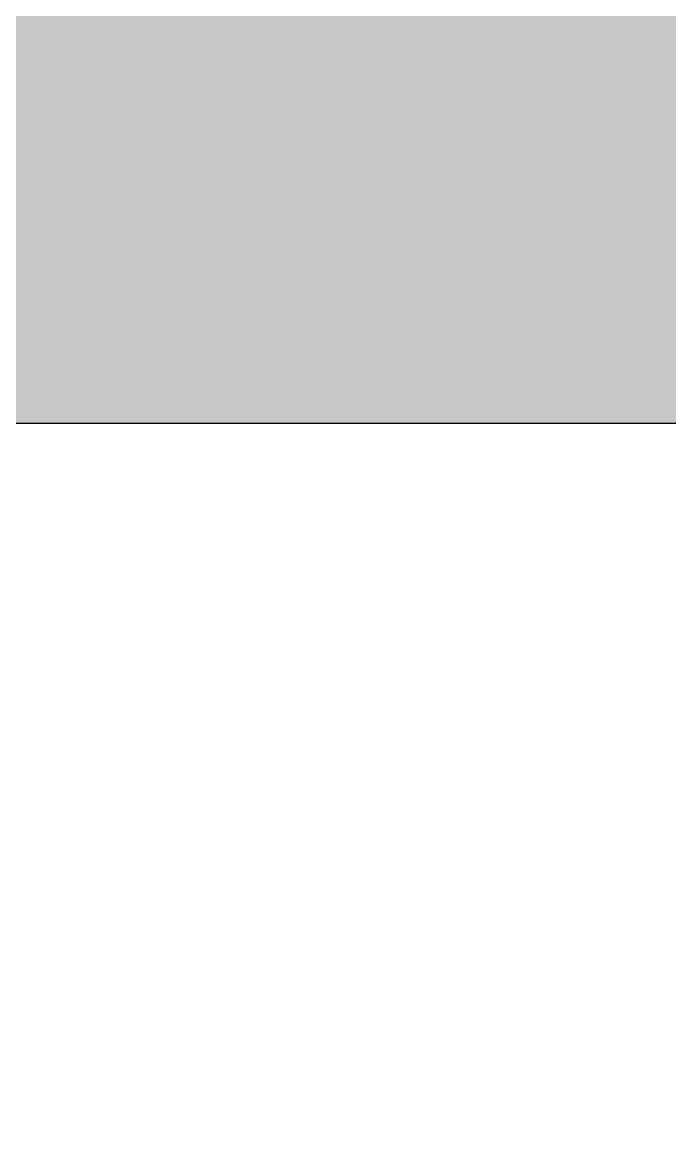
# Model space of a CAD drawing. Extents: x 1904969 to 5853062, y -2352335 to -765157.
# Drawn here: x 1920595 to 1920629.9, y -839021 to -838960.3 of the extents above; entities that cross this region are included whole.
import ezdxf

# ---------------------------------------------------------------- set-up
doc = ezdxf.new("R2010")
doc.units = 0
doc.header["$LTSCALE"] = 12
doc.header["$MEASUREMENT"] = 0
doc.layers.add('partition', color=7, linetype='CONTINUOUS')
doc.layers.add('WIN', color=5, linetype='CONTINUOUS')

msp = doc.modelspace()

# ---------------------------------------------------------------- hatches: boundary and pattern name
at = {"layer": 'partition', "linetype": 'Continuous'}
h = msp.add_hatch(color=256, dxfattribs=at)
h.dxf.hatch_style = 1
h.paths.add_polyline_path([(1930569.331, -838656.829), (1929819.331, -838656.829), (1929819.331, -838981.829), (1930069.331, -838981.829), (1930069.331, -839156.829), (1930569.331, -839156.829)])
h.paths.add_polyline_path([(1925619.331, -838581.829), (1925019.331, -838581.829), (1925019.331, -838981.829), (1925019.331, -838981.829), (1925619.331, -838981.829)])
h.paths.add_polyline_path([(1920394.331, -839306.829), (1920394.331, -839156.829), (1920244.331, -839156.829), (1920244.331, -839306.829), (1920244.331, -839306.829), (1920244.331, -839156.829), (1920244.331, -839156.829), (1920069.331, -839156.829), (1920069.331, -838406.829), (1920569.331, -838406.829), (1920569.331, -839156.829), (1920394.331, -839156.829), (1920394.331, -839306.829), (1920394.331, -839306.829), (1920394.331, -839156.829), (1920394.331, -839156.829)])
h.paths.add_polyline_path([(1925019.331, -838831.829), (1923169.331, -838831.829), (1920569.331, -838831.829), (1920569.331, -838981.829), (1923169.331, -838981.829), (1925019.331, -838981.829)])
h.paths.add_polyline_path([(1929819.331, -838831.829), (1925619.331, -838831.829), (1925619.331, -838981.829), (1929819.331, -838981.829)])
h.paths.add_polyline_path([(1935994.331, -838656.829), (1935644.331, -838656.829), (1935644.331, -839006.829), (1935994.331, -839006.829)])
h.paths.add_polyline_path([(1940994.331, -838656.829), (1940644.331, -838656.829), (1940644.331, -839006.829), (1940994.331, -839006.829)])
h.paths.add_polyline_path([(1945994.331, -838656.829), (1945644.331, -838656.829), (1945644.331, -839006.829), (1945994.331, -839006.829)])
h.paths.add_polyline_path([(1950994.331, -838656.829), (1950644.331, -838656.829), (1950644.331, -839006.829), (1950994.331, -839006.829)])
h.paths.add_polyline_path([(1954994.331, -838656.829), (1954644.331, -838656.829), (1954644.331, -839006.829), (1954994.331, -839006.829)])
h.paths.add_polyline_path([(1954994.331, -840806.829), (1954644.331, -840806.829), (1954644.331, -841156.829), (1954994.331, -841156.829)])
h.paths.add_polyline_path([(1950994.331, -840806.829), (1950644.331, -840806.829), (1950644.331, -841156.829), (1950994.331, -841156.829)])
h.paths.add_polyline_path([(1945994.331, -840806.829), (1945644.331, -840806.829), (1945644.331, -841156.829), (1945994.331, -841156.829)])
h.paths.add_polyline_path([(1940994.331, -840806.829), (1940644.331, -840806.829), (1940644.331, -841156.829), (1940994.331, -841156.829)])
h.paths.add_polyline_path([(1935994.331, -840806.829), (1935644.331, -840806.829), (1935644.331, -841156.829), (1935994.331, -841156.829)])
h.paths.add_polyline_path([(1930494.331, -840806.829), (1930144.331, -840806.829), (1930144.331, -841156.829), (1930494.331, -841156.829)])
h.paths.add_polyline_path([(1925494.331, -840806.829), (1925144.331, -840806.829), (1925144.331, -841156.829), (1925494.331, -841156.829)])

# ---------------------------------------------------------------- linework, layer by layer
at = {"layer": 'WIN', "color": 0}
msp.add_line((1920569.331, -838981.829), (1923169.331, -838981.829), dxfattribs=at)

doc.saveas('drawing.dxf')
